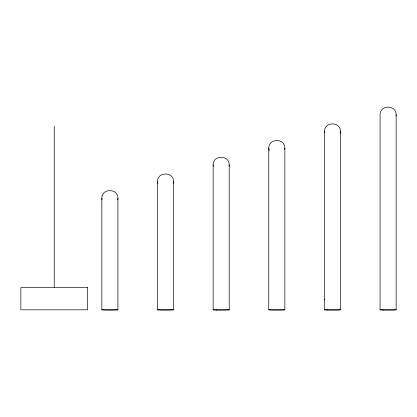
<?xml version="1.0" encoding="UTF-8"?>
<svg xmlns="http://www.w3.org/2000/svg" width="417" height="417" viewBox="0 0 417 417"><rect width="100%" height="100%" fill="white"/><g stroke="black" fill="none" stroke-linecap="round" stroke-linejoin="round"><path stroke-width="0.63" d="M101.842 309.826L101.842 198.403C101.409 188.046 118.355 188.046 117.922 198.403L117.922 309.826A8.043 0.381 0 0 1 105.861 310.154A8.043 0.381 0 0 1 105.861 309.492A8.043 0.381 0 0 1 117.922 309.826M157.485 309.826L157.485 181.687C157.063 171.418 173.993 171.418 173.571 181.687L173.571 309.826A8.043 0.381 0 0 1 161.509 310.154A8.043 0.381 0 0 1 161.509 309.492A8.043 0.381 0 0 1 173.571 309.826M213.134 309.826L213.134 164.976C212.889 154.691 229.454 154.691 229.214 164.976L229.214 309.826M268.777 309.826L268.777 148.259C268.538 137.98 285.103 137.98 284.858 148.259L284.858 309.826A8.043 0.381 0 0 1 272.796 310.154A8.043 0.381 0 0 1 272.796 309.492A8.043 0.381 0 0 1 284.858 309.826M324.421 309.826L324.421 299.098M380.069 309.826L380.069 114.831C379.83 104.552 396.39 104.552 396.15 114.831L396.15 309.826M117.787 199.863L117.922 198.403M173.232 183.464L173.571 181.687M228.99 166.159L229.214 164.976M284.634 149.442L284.858 148.259M324.421 299.515L324.421 131.626C324.186 121.347 340.746 121.347 340.507 131.626L340.507 309.826M340.168 133.398L340.507 131.626M395.926 116.02L396.15 114.831M324.421 131.626L324.65 132.809M268.777 148.259L269.231 150.631M213.134 164.976L213.358 166.159M157.485 181.687L157.824 183.464M101.842 198.403L101.977 199.863M54.236 126.195L54.236 287.568M87.622 287.568L20.85 287.568L20.85 309.826L87.622 309.826L87.622 287.568M383.478 310.139A8.043 0.381 0 0 0 396.119 309.857A8.043 0.381 0 0 0 384.729 309.477A8.043 0.381 0 0 0 383.478 310.139M327.835 310.139A8.043 0.381 0 0 0 340.47 309.857A8.043 0.381 0 0 0 329.086 309.477A8.043 0.381 0 0 0 327.835 310.139M216.543 310.139A8.043 0.381 0 0 0 229.183 309.857A8.043 0.381 0 0 0 217.794 309.477A8.043 0.381 0 0 0 216.543 310.139"/></g></svg>
